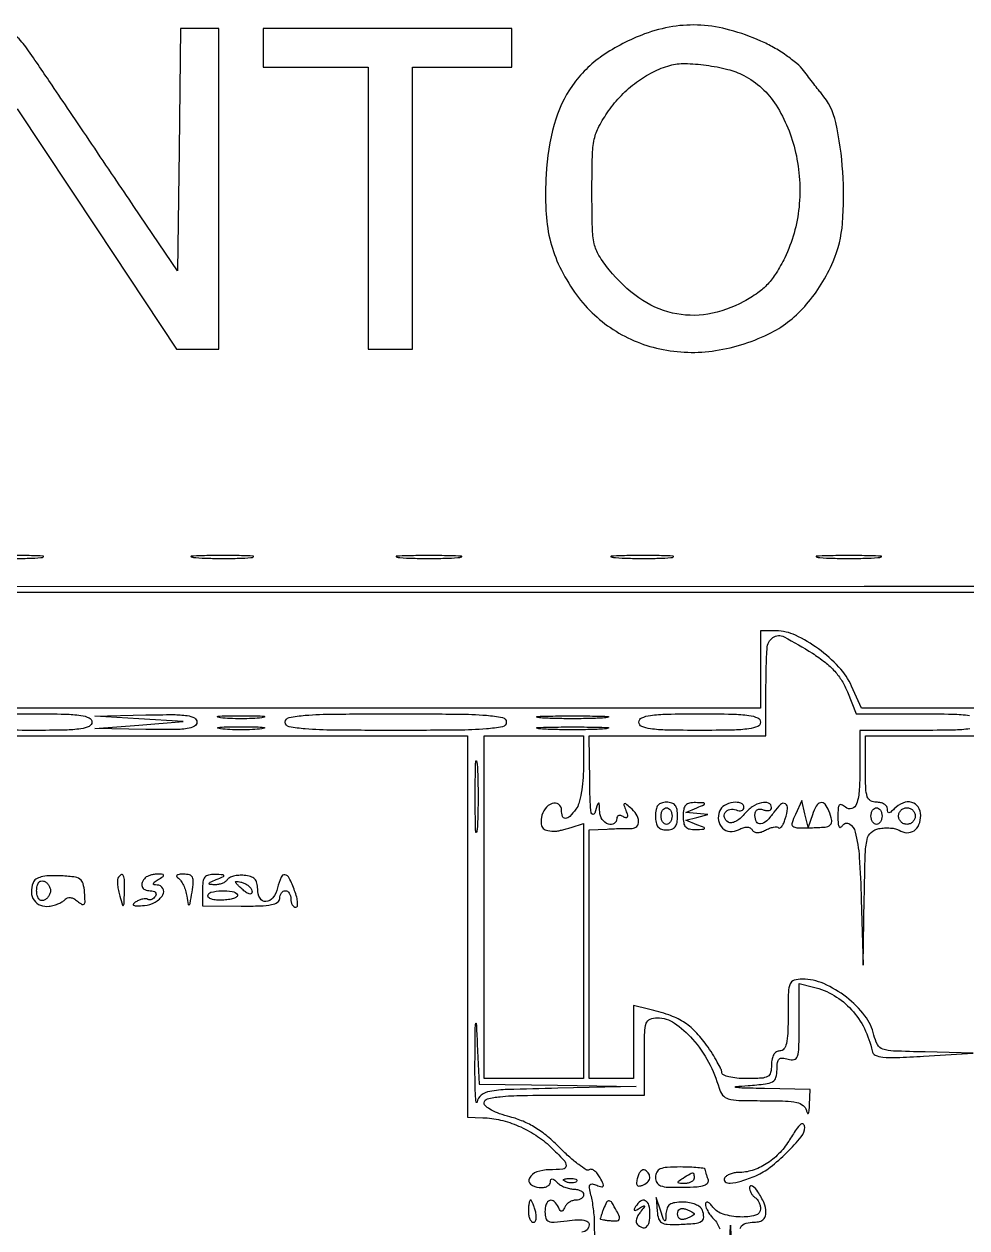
# Model space of a CAD drawing. Extents: x 23 to 255, y 40 to 184.
# Drawn here: x 138.64 to 153.07, y 165.81 to 184.24 of the extents above; entities that cross this region are included whole.
import ezdxf

# ---------------------------------------------------------------- set-up
doc = ezdxf.new("R2010")
doc.units = 0
doc.header["$MEASUREMENT"] = 0

msp = doc.modelspace()

# ---------------------------------------------------------------- linework, layer by layer
for points in [[(207.919475, 175.632891, 0.000007), (191.762556, 175.634099, 0.00002), (173.0434, 175.634494, 0.000013), (151.49745, 175.633531), (95.9364, 175.6296)], [(138.5325, 182.944431), (139.752157, 181.105916), (140.971813, 179.2674), (141.296107, 179.2674), (141.6204, 179.2674), (141.6204, 181.7208), (141.6204, 184.1742), (141.325919, 184.1742), (141.031437, 184.1742), (141.008669, 182.318962), (140.9859, 180.463723), (140.317485, 181.451812, -0.000124), (140.019054, 181.893206, -0.00008), (139.673751, 182.404374, -0.000081), (139.336425, 182.90408, -0.000152), (139.064674, 183.30705, 0.004135), (138.681308, 183.865876, 0.051103), (138.513044, 184.060978, 0.124082)], [(170.9766, 173.7684), (161.218149, 173.7684), (151.459697, 173.7684), (151.306754, 174.107567, 0.081787), (151.113024, 174.398894, 0.047413), (150.797842, 174.678686, 0.047937), (150.447722, 174.886392, 0.110353), (150.150496, 174.9528), (149.9112, 174.9528), (149.9112, 174.3606), (149.9112, 173.7684), (123.3045, 173.7684)], [(147.3732, 165.6468), (147.372045, 165.87945, 0.018665), (147.367646, 165.983409, 0.011883), (147.355148, 166.103866, 0.011937), (147.33723, 166.221609, 0.021635), (147.316146, 166.31672, -0.018728), (147.29135, 166.425579, -0.180879), (147.2993, 166.471511, -0.313108), (147.331751, 166.486577, -0.048584), (147.403859, 166.466673, 0.025612), (147.479754, 166.441927, 0.368607), (147.503507, 166.453177, 0.219169), (147.503192, 166.486906, 0.012632), (147.455513, 166.581673, 0.043844), (147.415261, 166.643241, 0.06606), (147.369397, 166.687911, 0.089159), (147.325328, 166.709879, 0.212661), (147.289862, 166.70508, -0.285194), (147.242435, 166.705178, -0.020014), (147.127664, 166.783313, -0.023531), (146.990869, 166.895024, -0.015169), (146.842807, 167.036367, 0.023332), (146.649689, 167.21479, 0.035728), (146.465319, 167.348592, 0.039247), (146.277874, 167.44568, 0.038214), (146.075901, 167.5133, -0.023578), (145.917794, 167.56114, -0.04008), (145.791775, 167.617581, -0.049131), (145.706146, 167.676086, -0.221842), (145.6812, 167.729543, -0.346704), (145.729388, 167.790685, -0.035235), (145.924372, 167.823235, -0.020207), (146.265188, 167.841851, -0.003539), (146.9079, 167.8464), (148.1346, 167.8464), (148.1346, 168.4386, -0.005889), (148.138959, 168.808653, -0.074252), (148.162759, 168.945832, -0.21574), (148.220433, 169.008366, -0.100548), (148.330863, 169.0308, -0.150322), (148.592814, 168.950225, -0.063557), (148.871365, 168.704056, -0.0566), (149.115583, 168.352399, -0.055262), (149.277084, 167.95215, 0.104898), (149.33179, 167.847617, 0.152444), (149.418411, 167.791228, 0.061951), (149.57884, 167.766855, 0.006755), (149.952998, 167.7618, -0.00788), (150.292145, 167.756455, -0.047218), (150.467159, 167.734306, -0.107766), (150.563809, 167.6894, -0.167935), (150.614283, 167.61375, 0.049066), (150.630911, 167.568709, 0.602595), (150.645197, 167.568217, 0.109045), (150.656812, 167.605328, 0.010989), (150.662786, 167.69835), (150.6726, 167.931), (149.97465, 167.94665, -0.001568), (149.626346, 167.955552, -0.038358), (149.530189, 167.965722, -0.868994), (149.53068, 167.977386, -0.007007), (149.72085, 167.993371, 0.010562), (149.986955, 168.017645, 0.097812), (150.096614, 168.05242, 0.200169), (150.148152, 168.116996, 0.069729), (150.165, 168.237222, -0.030358), (150.171696, 168.347405, -0.175475), (150.19763, 168.398611, -0.219562), (150.246385, 168.414893, -0.049384), (150.3342, 168.3963, 0.134561), (150.426486, 168.392623, 0.267726), (150.478226, 168.440909, 0.069259), (150.499625, 168.574839, 0.005035), (150.5034, 168.94967), (150.5034, 169.556743), (150.723387, 169.501529, -0.072872), (151.040028, 169.370857, -0.073204), (151.30532, 169.154995, -0.071333), (151.502423, 168.866393, -0.063956), (151.619605, 168.5232, 0.237817), (151.669272, 168.460284, 0.083952), (151.78329, 168.428965, 0.035168), (151.993599, 168.422601, 0.00555), (152.4069, 168.443763), (153.1683, 168.491226), (152.434772, 168.507213, -0.004438), (151.949406, 168.522102, -0.069425), (151.786361, 168.551463, -0.189446), (151.702525, 168.620832, -0.072348), (151.648111, 168.76511, 0.111109), (151.509335, 169.061801, 0.062134), (151.226901, 169.345632, 0.061783), (150.88072, 169.553306, 0.104613), (150.551262, 169.623, 0.072758), (150.424979, 169.604526, 0.230012), (150.363699, 169.548269, 0.087944), (150.338611, 169.424835, 0.00627), (150.3342, 169.0731, -0.00942), (150.328901, 168.791857, -0.047315), (150.308169, 168.636, -0.108427), (150.269037, 168.55348, -0.232029), (150.2073, 168.5232, 0.140575), (150.15485, 168.508156, 0.118484), (150.11424, 168.4668, 0.088208), (150.088744, 168.39997, 0.04716), (150.0804, 168.3117, -0.058662), (150.066389, 168.192688, -0.210352), (150.02118, 168.1331, -0.114574), (149.926418, 168.105959, -0.012699), (149.6997, 168.1002, -0.021314), (149.549401, 168.10661, -0.038131), (149.427449, 168.126474, -0.047086), (149.342687, 168.155677, -0.294306), (149.319, 168.192433, 0.113391), (149.306746, 168.245774, 0.013582), (149.250659, 168.353824, 0.015619), (149.17544, 168.480111, 0.012249), (149.08635, 168.612331, 0.03825), (148.911844, 168.822102, 0.061261), (148.730679, 168.96803, 0.055619), (148.50695, 169.074613, 0.025963), (148.19805, 169.163958), (147.9654, 169.218343), (147.9654, 168.659271), (147.9654, 168.1002), (147.627, 168.1002), (147.2886, 168.1002), (147.2886, 170.0037), (147.2886, 171.9072), (147.56355, 171.920527, -0.002935), (147.67657, 171.925341, -0.003002), (147.788797, 171.928786, -0.00291), (147.886273, 171.930625, -0.012542), (147.94425, 171.929927, 0.217837), (148.018787, 171.960728, 0.208602), (148.046039, 172.038096, 0.12447), (148.010108, 172.146411, 0.077682), (147.921163, 172.247207, 0.009427), (147.847792, 172.3058, 0.318436), (147.826629, 172.306614, 0.342127), (147.819947, 172.287319, 0.010128), (147.85094, 172.201388, -0.022257), (147.873685, 172.133188, -0.174889), (147.871423, 172.100403, -0.379155), (147.851618, 172.0913, -0.064986), (147.810577, 172.109815, 0.067825), (147.772688, 172.12665, 0.141514), (147.740674, 172.126699, 0.190665), (147.719609, 172.110469, 0.135202), (147.7116, 172.081393, -0.247589), (147.670729, 172.003914, -0.246519), (147.583568, 171.993707, -0.147946), (147.488711, 172.067417, -0.144024), (147.449367, 172.18215, 0.003158), (147.442957, 172.30874, 0.47836), (147.432618, 172.316145, 0.25058), (147.419501, 172.30363, 0.001977), (147.3732, 172.161, -0.378323), (147.34498, 172.14418, -0.317468), (147.31985, 172.170091, -0.03043), (147.304161, 172.335661, -0.005388), (147.297033, 172.64745), (147.2886, 173.3454), (148.6422, 173.3454), (149.9958, 173.3454), (149.9958, 174.1068, -0.013702), (150.011703, 174.687002, -0.228555), (150.102283, 174.851168, -0.282961), (150.273099, 174.862407, -0.019846), (150.706426, 174.611133, -0.02589), (150.899821, 174.473958, -0.041407), (151.047695, 174.335789, -0.046091), (151.159376, 174.187169, -0.044535), (151.243422, 174.018933), (151.375066, 173.6838), (152.335133, 173.6838, -0.004376), (152.853898, 173.67926, -0.028486), (153.114039, 173.659854, -0.066615)], [(153.11895, 173.454034, -0.029335), (152.866272, 173.434571, -0.004556), (152.3646, 173.43), (151.434, 173.43), (151.434, 172.929319, -0.012304), (151.423981, 172.52226, -0.066968), (151.383947, 172.305882, -0.243074), (151.311106, 172.234224, -0.253488), (151.21262, 172.2538, 0.060677), (151.152835, 172.292248, 0.35107), (151.118724, 172.284443, 0.15493), (151.100113, 172.235472, 0.015276), (151.096895, 172.107909, 0.016778), (151.100909, 172.00473, 0.104538), (151.115485, 171.954186, 0.416153), (151.138442, 171.94726, 0.128149), (151.167813, 171.974654, -0.414745), (151.271882, 171.997839, -0.190925), (151.361742, 171.873653, -0.044654), (151.424004, 171.487397, -0.010978), (151.455286, 170.844432), (151.482216, 169.8345), (151.500408, 170.860988, -0.002794), (151.516089, 171.53362, -0.044641), (151.542917, 171.75969, -0.159948), (151.605615, 171.868048, -0.135865), (151.724631, 171.92686, -0.034876), (151.811112, 171.937215, -0.032203), (151.900557, 171.935878, -0.033766), (151.98009, 171.924115, -0.085012), (152.034209, 171.90225, 0.12399), (152.153599, 171.86442, 0.166266), (152.262253, 171.894419, 0.149099), (152.337872, 171.988723, 0.095252), (152.3646, 172.127751, 0.142392), (152.326792, 172.257819, 0.192689), (152.228467, 172.328658, 0.160492), (152.092942, 172.31852, 0.098432), (151.95852, 172.22868, -0.018208), (151.905952, 172.179807, -0.180052), (151.87815, 172.16946, -0.354955), (151.861756, 172.182776, -0.051663), (151.857, 172.22868, 0.163305), (151.844005, 172.267405, 0.096011), (151.807298, 172.300378, 0.077243), (151.752513, 172.322657, 0.05808), (151.6878, 172.3302, -0.12648), (151.598068, 172.353268, -0.188641), (151.5468, 172.4148, -0.072107), (151.523567, 172.544102, -0.008455), (151.5186, 172.8378), (151.5186, 173.3454), (152.4069, 173.3454), (153.2952, 173.3454)], [(134.3448, 173.3454), (139.8861, 173.3454), (145.4274, 173.3454), (145.4274, 170.4267), (145.4274, 167.508), (145.66005, 167.501564, -0.051782), (145.931051, 167.465822, -0.04283), (146.207603, 167.374111, -0.042103), (146.46942, 167.234469, -0.045627), (146.696651, 167.056168, -0.012301), (146.901567, 166.852999, -0.208481), (146.933798, 166.765788, -0.366962), (146.884772, 166.714256, -0.02752), (146.6765, 166.70344, 0.085581), (146.48572, 166.671162, 0.182619), (146.373023, 166.576315, 0.371069), (146.392086, 166.482616, 0.147114), (146.524503, 166.431664, 0.054069), (146.590274, 166.433825, 0.077764), (146.645905, 166.450796, 0.101643), (146.683082, 166.479288, 0.180499), (146.6964, 166.514978, -0.076693), (146.702324, 166.55337, -0.34151), (146.71986, 166.565534, -0.161726), (146.749326, 166.554023, -0.02308), (146.79792, 166.50972, 0.062206), (146.847905, 166.470834, 0.039117), (146.914351, 166.438021, 0.038823), (146.985977, 166.415637, 0.056383), (147.05172, 166.4082, -0.053595), (147.109978, 166.401937, -0.073362), (147.159268, 166.383349, -0.093122), (147.192357, 166.355883, -0.17482), (147.204, 166.3236, -0.140362), (147.194761, 166.291339, -0.099913), (147.168794, 166.263851, -0.085122), (147.129958, 166.245338, -0.068857), (147.08415, 166.239, 0.079041), (147.034645, 166.231125, 0.060848), (146.985009, 166.207936, 0.061238), (146.942741, 166.173691, 0.08292), (146.91495, 166.13325, -0.029131), (146.887216, 166.081858, -0.260055), (146.8656, 166.0698, -0.260055), (146.843984, 166.081858, -0.029131), (146.81625, 166.13325, 0.096965), (146.753642, 166.219126, 0.281431), (146.684546, 166.23305, 0.23243), (146.630006, 166.17615, 0.07702), (146.6118, 166.058661, 0.069762), (146.62539, 165.961733, 0.232229), (146.667314, 165.915352, 0.115702), (146.753061, 165.902473, 0.01301), (146.9502, 165.923711, -0.017415), (147.106937, 165.9392, -0.059988), (147.208745, 165.933478, -0.12029), (147.266731, 165.907901, -0.233076), (147.2886, 165.863535, -0.403525), (147.177458, 165.748245, -0.002285)], [(149.599879, 165.804004, -0.224966), (149.661572, 165.874932, -0.103454), (149.7843, 165.9006, 0.045322), (149.880561, 165.909344, 0.111759), (149.945419, 165.937053, 0.14255), (149.982652, 165.984903, 0.094796), (149.9958, 166.05363, 0.103883), (149.96616, 166.194751, 0.042283), (149.871867, 166.367944, 0.093312), (149.787053, 166.455557, 0.599309), (149.744691, 166.434343, 0.074923), (149.749929, 166.391925, 0.054799), (149.767642, 166.347824, 0.05495), (149.794434, 166.308763, 0.076707), (149.8266, 166.2813, -0.08825), (149.858988, 166.252338, -0.053305), (149.886349, 166.208563, -0.051278), (149.904925, 166.157617, -0.061875), (149.9112, 166.107107, -0.341517), (149.833922, 166.007163, -0.0727), (149.600428, 165.981549, -0.063835), (149.339821, 166.02451, -0.158973), (149.182967, 166.13325, 0.031505), (149.139476, 166.183615, 0.099781), (149.102804, 166.208521, 0.278059), (149.079406, 166.205112, 0.217509), (149.067891, 166.181593, 0.095517), (149.075667, 166.134452, 0.036884), (149.103267, 166.073898, 0.034842), (149.143738, 166.010904, 0.036186), (149.1921, 165.954986, -0.119664), (149.287055, 165.799133, -0.402448)], [(143.210049, 165.65714, -0.001359), (139.407288, 165.6468)], [(149.425384, 165.24495), (149.45458, 165.8583), (149.47139, 165.16035, -0.008496)]]:
    msp.add_lwpolyline(points, format="xyb")
msp.add_lwpolyline([(142.2972, 183.8781), (142.2972, 183.582), (143.1009, 183.582), (143.9046, 183.582), (143.9046, 181.4247), (143.9046, 179.2674), (144.243, 179.2674), (144.5814, 179.2674), (144.5814, 181.4247), (144.5814, 183.582), (145.3428, 183.582), (146.1042, 183.582), (146.1042, 183.8781), (146.1042, 184.1742), (144.2007, 184.1742), (142.2972, 184.1742)], close=True)
for points in [[(148.137181, 184.091379, 0.061876), (147.489442, 183.755446, 0.089559), (147.032528, 183.302833, 0.086375), (146.752129, 182.705935, 0.053748), (146.629009, 181.94033, 0.023571), (146.626303, 181.39066, 0.046177), (146.684947, 180.957279, 0.051563), (146.8161, 180.574157, 0.03806), (147.03465, 180.182467, 0.096907), (147.613106, 179.595663, 0.096731), (148.37042, 179.269666, 0.092293), (149.225042, 179.244393, 0.079477), (150.081128, 179.521571, 0.053461), (150.360112, 179.703781, 0.042641), (150.618091, 179.954243, 0.040429), (150.842832, 180.259816, 0.037108), (151.0228, 180.606228, 0.081396), (151.167557, 181.191358, 0.037297), (151.171917, 181.979861, 0.036527), (151.064095, 182.733771, 0.121619), (150.844885, 183.179432, -0.007336), (150.798471, 183.236303, -0.00207), (150.72781, 183.326286, -0.002086), (150.648796, 183.428646, -0.002201), (150.572048, 183.529853, 0.058047), (150.469159, 183.638026, 0.022448), (150.304106, 183.763388, 0.021864), (150.111245, 183.884561, 0.025217), (149.917319, 183.982294, 0.037202), (149.443085, 184.15113, 0.051659), (148.998471, 184.224904, 0.054669), (148.568228, 184.204225, 0.049436)], [(149.654485, 183.456608, -0.133473), (150.149537, 183.00219, -0.085593), (150.449368, 182.276944, -0.079689), (150.501486, 181.440245, -0.089866), (150.28216, 180.666119, -0.024487), (150.152218, 180.430673, -0.049075), (150.023548, 180.261884, -0.051349), (149.868482, 180.126214, -0.029444), (149.657362, 179.994644, -0.08214), (149.10622, 179.803077, -0.100806), (148.562597, 179.819568, -0.096464), (148.050832, 180.050316, -0.06932), (147.592742, 180.480803, -0.032519), (147.43834, 180.700304, -0.08341), (147.366267, 180.879932, -0.048255), (147.337071, 181.124739, -0.005566), (147.3309, 181.679065, -0.006088), (147.337508, 182.221771, -0.044685), (147.366919, 182.479404, -0.072614), (147.437526, 182.674073, -0.030286), (147.5847, 182.912259, -0.039151), (147.78202, 183.150224, -0.040355), (148.012165, 183.351905, -0.041726), (148.263584, 183.507963, -0.049221), (148.5242, 183.610169, -0.075162), (148.753659, 183.639081, -0.027589), (149.080221, 183.612943, -0.027905), (149.409664, 183.549301, -0.05772)], [(138.048886, 176.074731, 0.010684), (138.249043, 176.065065, 0.00684), (138.48178, 176.061991, 0.006873), (138.709958, 176.065236, 0.012749), (138.894886, 176.075131, 0.11419), (138.930738, 176.086472, 0.736116), (138.928177, 176.097311, 0.014373), (138.751657, 176.10453, 0.003152), (138.4479, 176.106301, 0.003015), (138.144864, 176.104331, 0.016608), (137.981715, 176.096862, 0.841704), (137.980726, 176.086208, 0.048634)], [(141.263686, 176.074731, 0.010684), (141.463843, 176.065065, 0.00684), (141.69658, 176.061991, 0.006873), (141.924758, 176.065236, 0.012749), (142.109686, 176.075131, 0.11419), (142.145538, 176.086472, 0.736116), (142.142977, 176.097311, 0.014373), (141.966457, 176.10453, 0.003152), (141.6627, 176.106301, 0.003015), (141.359664, 176.104331, 0.016608), (141.196515, 176.096862, 0.841704), (141.195526, 176.086208, 0.048634)], [(144.39105, 176.074829, 0.01099), (144.593252, 176.065144, 0.006471), (144.8352, 176.062012, 0.006471), (145.077148, 176.065144, 0.01099), (145.27935, 176.074829, 0.067956), (145.333546, 176.086129, 0.813012), (145.332093, 176.096774, 0.014551), (145.153687, 176.104047, 0.002911), (144.8352, 176.105901, 0.002911), (144.516713, 176.104047, 0.014551), (144.338307, 176.096774, 0.813012), (144.336854, 176.086129, 0.067956)], [(147.693286, 176.074731, 0.010684), (147.893443, 176.065065, 0.00684), (148.12618, 176.061991, 0.006873), (148.354358, 176.065236, 0.012749), (148.539286, 176.075131, 0.11419), (148.575138, 176.086472, 0.736116), (148.572577, 176.097311, 0.014373), (148.396057, 176.10453, 0.003152), (148.0923, 176.106301, 0.003015), (147.789264, 176.104331, 0.016608), (147.626115, 176.096862, 0.841704), (147.625126, 176.086208, 0.048634)], [(150.82065, 176.074829, 0.01099), (151.022852, 176.065144, 0.006471), (151.2648, 176.062012, 0.006471), (151.506748, 176.065144, 0.01099), (151.70895, 176.074829, 0.067956), (151.763146, 176.086129, 0.813012), (151.761693, 176.096774, 0.014551), (151.583287, 176.104047, 0.002911), (151.2648, 176.105901, 0.002911), (150.946313, 176.104047, 0.014551), (150.767907, 176.096774, 0.813012), (150.766454, 176.086129, 0.067956)], [(139.6746, 173.5569, -0.292784), (139.632876, 173.491754, -0.072528), (139.5054, 173.454171, -0.030643), (139.26344, 173.43462, -0.004841), (138.7863, 173.43, -0.004841), (138.30916, 173.43462, -0.030643), (138.0672, 173.454171, -0.072528), (137.939724, 173.491754, -0.292784), (137.898, 173.5569, -0.292784), (137.939724, 173.622046, -0.072528), (138.0672, 173.659629, -0.030643), (138.30916, 173.67918, -0.004841), (138.7863, 173.6838, -0.004841), (139.26344, 173.67918, -0.030643), (139.5054, 173.659629, -0.072528), (139.632876, 173.622046, -0.292784)], [(141.282, 173.5569, -0.277596), (141.243621, 173.4931, -0.086791), (141.133011, 173.457114, -0.034828), (140.9199, 173.441795, -0.005489), (140.49945, 173.445514), (139.7169, 173.461028), (140.3937, 173.512627), (141.0705, 173.564226), (140.3937, 173.606988), (139.7169, 173.649749), (140.49945, 173.666775, -0.005465), (140.920353, 173.67133, -0.034861), (141.133263, 173.656444, -0.087231), (141.243639, 173.62066, -0.277636)], [(142.27605, 173.622172, -0.016375), (142.13161, 173.61183, -0.009683), (141.9588, 173.608483, -0.009683), (141.78599, 173.61183, -0.016375), (141.64155, 173.622172, -0.095407), (141.601691, 173.63426, -0.741699), (141.603877, 173.645609, -0.021699), (141.731361, 173.653374, -0.00436), (141.9588, 173.655357, -0.00436), (142.186239, 173.653374, -0.021699), (142.313723, 173.645609, -0.741699), (142.315909, 173.63426, -0.095407)], [(146.0196, 173.5569, -0.357), (145.962081, 173.486608, -0.031097), (145.71645, 173.452736, -0.016532), (145.271396, 173.434123, -0.002184), (144.3276, 173.43, -0.002184), (143.383804, 173.434123, -0.016532), (142.93875, 173.452736, -0.031097), (142.693119, 173.486608, -0.357), (142.6356, 173.5569, -0.357), (142.693119, 173.627192, -0.031097), (142.93875, 173.661064, -0.016532), (143.383804, 173.679677, -0.002184), (144.3276, 173.6838, -0.002184), (145.271396, 173.679677, -0.016532), (145.71645, 173.661064, -0.031097), (145.962081, 173.627192, -0.357)], [(147.52125, 173.621282, -0.009864), (147.299793, 173.611766, -0.005804), (147.0348, 173.60869, -0.005804), (146.769807, 173.611766, -0.009864), (146.54835, 173.621282, -0.061613), (146.48929, 173.632379, -0.829596), (146.490584, 173.64284, -0.013058), (146.685968, 173.649986, -0.002611), (147.0348, 173.651807, -0.002611), (147.383632, 173.649986, -0.013058), (147.579016, 173.64284, -0.829596), (147.58031, 173.632379, -0.061613)], [(149.9112, 173.5569, -0.298365), (149.868299, 173.491407, -0.06897), (149.73495, 173.454034, -0.029335), (149.482272, 173.434571, -0.004556), (148.9806, 173.43, -0.004556), (148.478928, 173.434571, -0.029335), (148.22625, 173.454034, -0.06897), (148.092901, 173.491407, -0.298365), (148.05, 173.5569, -0.298365), (148.092901, 173.622393, -0.06897), (148.22625, 173.659766, -0.029335), (148.478928, 173.679229, -0.004556), (148.9806, 173.6838, -0.004556), (149.482272, 173.679229, -0.029335), (149.73495, 173.659766, -0.06897), (149.868299, 173.622393, -0.298365)], [(142.27605, 173.452972, -0.016375), (142.13161, 173.44263, -0.009683), (141.9588, 173.439283, -0.009683), (141.78599, 173.44263, -0.016375), (141.64155, 173.452972, -0.095407), (141.601691, 173.46506, -0.741699), (141.603877, 173.476409, -0.021699), (141.731361, 173.484174, -0.00436), (141.9588, 173.486157, -0.00436), (142.186239, 173.484174, -0.021699), (142.313723, 173.476409, -0.741699), (142.315909, 173.46506, -0.095407)], [(147.52125, 173.452082, -0.009864), (147.299793, 173.442566, -0.005804), (147.0348, 173.43949, -0.005804), (146.769807, 173.442566, -0.009864), (146.54835, 173.452082, -0.061613), (146.48929, 173.463179, -0.829596), (146.490584, 173.47364, -0.013058), (146.685968, 173.480786, -0.002611), (147.0348, 173.482607, -0.002611), (147.383632, 173.480786, -0.013058), (147.579016, 173.47364, -0.829596), (147.58031, 173.463179, -0.061613)], [(147.201309, 172.85895, -0.020578), (147.192059, 172.660928, -0.0229), (147.166575, 172.471351, -0.023307), (147.13012, 172.312816, -0.094449), (147.086233, 172.22445, -0.030717), (146.991161, 172.114002, -0.184818), (146.923635, 172.082775, -0.348034), (146.880176, 172.112647, -0.074826), (146.8656, 172.209503, 0.238483), (146.820576, 172.298531, 0.250715), (146.723849, 172.312464, 0.144912), (146.613462, 172.230949, 0.124615), (146.557226, 172.09755, 0.060001), (146.553959, 171.992687, 0.184079), (146.584526, 171.929857, 0.153085), (146.653896, 171.896338, 0.038213), (146.781, 171.887437, 0.053839), (146.807094, 171.890426, 0.005693), (146.86679, 171.904593, 0.006983), (146.937665, 171.923324, 0.005552), (147.01365, 171.945457), (147.204, 172.003202), (147.204, 170.051701), (147.204, 168.1002), (146.4426, 168.1002), (145.6812, 168.1002), (145.6812, 170.7228), (145.6812, 173.3454), (146.4426, 173.3454), (147.204, 173.3454)], [(145.574518, 171.92835, -0.061613), (145.563421, 171.86929, -0.829596), (145.55296, 171.870584, -0.013058), (145.545814, 172.065968, -0.002611), (145.543993, 172.4148, -0.002611), (145.545814, 172.763632, -0.013058), (145.55296, 172.959016, -0.829596), (145.563421, 172.96031, -0.061613), (145.574518, 172.90125, -0.009864), (145.584034, 172.679793, -0.005804), (145.58711, 172.4148, -0.005804), (145.584034, 172.149807, -0.009864)], [(148.3038, 172.1187, 0.044917), (148.312807, 172.018638, 0.124434), (148.34187, 171.954787, 0.149477), (148.393877, 171.919261, 0.07578), (148.473, 171.9072, 0.07578), (148.552123, 171.919261, 0.149477), (148.60413, 171.954787, 0.124434), (148.633193, 172.018638, 0.044917), (148.6422, 172.1187, 0.044917), (148.633193, 172.218762, 0.124434), (148.60413, 172.282613, 0.149477), (148.552123, 172.318139, 0.07578), (148.473, 172.3302, 0.07578), (148.393877, 172.318139, 0.149477), (148.34187, 172.282613, 0.124434), (148.312807, 172.218762, 0.044917)], [(148.7268, 172.1187, 0.043487), (148.735939, 172.013823, 0.144283), (148.76639, 171.952426, 0.158955), (148.823172, 171.920776, 0.056176), (148.91715, 171.913146, 0.003088), (149.042688, 171.917844, 0.321963), (149.055538, 171.927952, 0.382007), (149.049062, 171.941408, 0.003543), (148.9383, 171.986343), (148.7691, 172.053593), (148.9383, 172.097483), (149.1075, 172.141373), (148.9383, 172.157132), (148.7691, 172.172892), (148.9383, 172.2456, 0.003751), (149.04952, 172.294385, 0.368608), (149.056378, 172.308815, 0.326773), (149.043112, 172.319465, 0.003386), (148.91715, 172.324254, 0.056176), (148.823172, 172.316624, 0.158955), (148.76639, 172.284974, 0.144283), (148.735939, 172.223577, 0.043487)], [(149.284292, 172.192577, 0.130718), (149.269203, 172.051362, 0.163257), (149.329422, 171.934891, 0.172255), (149.444652, 171.882211, 0.145778), (149.576549, 171.909207, -0.039385), (149.647468, 171.940255, -0.08611), (149.705815, 171.949799, -0.120599), (149.751238, 171.938216, -0.132642), (149.7843, 171.9072, 0.132728), (149.81715, 171.876394, 0.119007), (149.862463, 171.864703, 0.086136), (149.920338, 171.87382, 0.040847), (149.989811, 171.903995, -0.033449), (150.051716, 171.931976, -0.044434), (150.11125, 171.948379, -0.051567), (150.160455, 171.952174, -0.19215), (150.188452, 171.940148, 0.339756), (150.210432, 171.937266, 0.099508), (150.237691, 171.961321, 0.056902), (150.266488, 172.009833, 0.028682), (150.2919, 172.0764, 0.045762), (150.326974, 172.236345, 0.302666), (150.29221, 172.305918, 0.331939), (150.21899, 172.296986, 0.049392), (150.115957, 172.177046, -0.042452), (150.007602, 172.047317, -0.156597), (149.914025, 171.99867, -0.32147), (149.851546, 172.029108, -0.124485), (149.8266, 172.127751, -0.077669), (149.835041, 172.181763, -0.166102), (149.859916, 172.215225, -0.166138), (149.900061, 172.226469, -0.07771), (149.9535, 172.215006, 0.055937), (150.002091, 172.202358, 0.100118), (150.043123, 172.204686, 0.147206), (150.070038, 172.221134, 0.184534), (150.0804, 172.248255, 0.30596), (150.034862, 172.315707, 0.156299), (149.928324, 172.323503, 0.09038), (149.786314, 172.260541, 0.073268), (149.663512, 172.147539, -0.044266), (149.598233, 172.080101, -0.0647), (149.529366, 172.03459, -0.082562), (149.46583, 172.01563, -0.171355), (149.415921, 172.026485, -0.172684), (149.361352, 172.094628, -0.234118), (149.371163, 172.171633, -0.198054), (149.442448, 172.219681, -0.143073), (149.539057, 172.211723, 0.060487), (149.584354, 172.20037, 0.106442), (149.622637, 172.203721, 0.150241), (149.64778, 172.220837, 0.170338), (149.6574, 172.248255, 0.315891), (149.610318, 172.315341, 0.124398), (149.491928, 172.327147, 0.095609), (149.358676, 172.280195, 0.170364)], [(150.446121, 172.144879, 0.025259), (150.394068, 172.013419, 0.303623), (150.407543, 171.963379, 0.176675), (150.46774, 171.940137, 0.009013), (150.680579, 171.93999, 0.015177), (150.900894, 171.950504, 0.167807), (150.98063, 171.985212, 0.265556), (151.002217, 172.05293, 0.038988), (150.959649, 172.196381, 0.078058), (150.900642, 172.298913, 0.285337), (150.832917, 172.322633, 0.211317), (150.764663, 172.272289, 0.049915), (150.705675, 172.13985), (150.642748, 171.9495), (150.592417, 172.152499), (150.542085, 172.355497)], [(148.5576, 172.1187, -0.064853), (148.551281, 172.070186, -0.082425), (148.532749, 172.029077, -0.098894), (148.505263, 172.001577, -0.148195), (148.473, 171.9918, -0.148195), (148.440737, 172.001577, -0.098894), (148.413251, 172.029077, -0.082425), (148.394719, 172.070186, -0.064853), (148.3884, 172.1187, -0.064853), (148.394719, 172.167214, -0.082425), (148.413251, 172.208323, -0.098894), (148.440737, 172.235823, -0.148195), (148.473, 172.2456, -0.148195), (148.505263, 172.235823, -0.098894), (148.532749, 172.208323, -0.082425), (148.551281, 172.167214, -0.064853)], [(151.7724, 172.1187, -0.064853), (151.766081, 172.070186, -0.082425), (151.747549, 172.029077, -0.098894), (151.720063, 172.001577, -0.148195), (151.6878, 171.9918, -0.148195), (151.655537, 172.001577, -0.098894), (151.628051, 172.029077, -0.082425), (151.609519, 172.070186, -0.064853), (151.6032, 172.1187, -0.064853), (151.609519, 172.167214, -0.082425), (151.628051, 172.208323, -0.098894), (151.655537, 172.235823, -0.148195), (151.6878, 172.2456, -0.148195), (151.720063, 172.235823, -0.098894), (151.747549, 172.208323, -0.082425), (151.766081, 172.167214, -0.064853)], [(152.28, 172.1187, -0.099038), (152.270312, 172.07027, -0.097945), (152.242723, 172.029077, -0.097945), (152.20153, 172.001488, -0.099038), (152.1531, 171.9918, -0.099038), (152.10467, 172.001488, -0.097945), (152.063477, 172.029077, -0.097945), (152.035888, 172.07027, -0.099038), (152.0262, 172.1187, -0.099038), (152.035888, 172.16713, -0.097945), (152.063477, 172.208323, -0.097945), (152.10467, 172.235912, -0.099038), (152.1531, 172.2456, -0.099038), (152.20153, 172.235912, -0.097945), (152.242723, 172.208323, -0.097945), (152.270312, 172.16713, -0.099038)], [(138.772684, 171.098525, 0.100568), (138.748364, 170.953317, 0.142034), (138.788974, 170.829401, 0.154446), (138.886066, 170.753196, 0.124953), (139.018373, 170.738534, 0.033009), (139.095642, 170.754539, 0.033224), (139.16996, 170.78055, 0.035166), (139.231315, 170.811978, 0.101098), (139.266302, 170.84426, -0.15818), (139.29869, 170.868022, -0.117363), (139.343206, 170.871839, -0.086592), (139.396173, 170.854235, -0.049816), (139.452089, 170.816539, 0.035156), (139.522485, 170.766022, 0.372699), (139.554703, 170.771266, 0.183069), (139.569667, 170.814413, 0.011938), (139.562643, 170.948879, 0.046127), (139.539483, 171.085238, 0.181831), (139.490821, 171.153376, 0.121199), (139.396317, 171.187838, 0.015967), (139.181943, 171.204275, 0.021177), (139.015684, 171.204648, 0.053241), (138.895967, 171.186986, 0.08053), (138.815948, 171.151866, 0.158841)], [(140.073619, 171.16695, 0.12468), (140.064295, 171.129403, 0.025), (140.06809, 171.06001, 0.024996), (140.080931, 170.977625, 0.021057), (140.102494, 170.892, 0.003826), (140.143752, 170.756934, 0.54438), (140.157201, 170.753217, 0.204003), (140.167534, 170.775113, 0.001944), (140.173767, 170.95545, 0.015878), (140.17358, 171.126811, 0.102706), (140.153352, 171.210361, 0.472136), (140.118711, 171.219071, 0.111311)], [(140.4924, 171.174, 0.091909), (140.443744, 171.103199, 0.198566), (140.442007, 171.038305, 0.206158), (140.486284, 170.992815, 0.098387), (140.567893, 170.9766, -0.067432), (140.614483, 170.970288, -0.140899), (140.645433, 170.951343, -0.190788), (140.656144, 170.923272, -0.136093), (140.646647, 170.89062, -0.069989), (140.621716, 170.860616, -0.085838), (140.59101, 170.841088, -0.100122), (140.559468, 170.834837, -0.138277), (140.531865, 170.842738, 0.137448), (140.499573, 170.852037, 0.052056), (140.452433, 170.847459, 0.046542), (140.399334, 170.831391, 0.041701), (140.348021, 170.805312, 0.074902), (140.309583, 170.772731, 0.508499), (140.314233, 170.752195, 0.109877), (140.362561, 170.742981, 0.011559), (140.478136, 170.749181, 0.110321), (140.641141, 170.798974, 0.124113), (140.759342, 170.912037, 0.275784), (140.761572, 171.011298, 0.266958), (140.674853, 171.062495, -0.039918), (140.626378, 171.066937, -0.416082), (140.61601, 171.081738, -0.191708), (140.630264, 171.104659, -0.015473), (140.6898, 171.1458, 0.008598), (140.763053, 171.194945, 0.267923), (140.771991, 171.213975, 0.372664), (140.75919, 171.22646, 0.012454), (140.68275, 171.229105, 0.037881), (140.62733, 171.225438, 0.035016), (140.57158, 171.213452, 0.036904), (140.523447, 171.195578, 0.089251)], [(140.998521, 171.165655, -0.101618), (141.038177, 171.127096, -0.03832), (141.076832, 171.05963, -0.035998), (141.108841, 170.97752, -0.036439), (141.128587, 170.892, 0.005356), (141.149915, 170.763734, 0.570977), (141.163486, 170.758662, 0.18118), (141.177512, 170.782469, 0.002368), (141.207064, 170.95545, 0.018821), (141.22659, 171.108585, 0.134013), (141.213527, 171.181513, 0.224098), (141.168814, 171.218131, 0.063249), (141.076998, 171.229105, 0.02541), (141.008755, 171.225129, 0.143707), (140.975463, 171.211271, 0.390759), (140.972474, 171.190923, 0.10104)], [(141.3666, 170.987068), (141.3666, 170.743736), (141.9588, 170.740563, 0.008842), (142.255541, 170.74422, 0.041055), (142.425692, 170.763369, 0.088308), (142.518651, 170.799456, 0.261836), (142.551, 170.856995, -0.069005), (142.557339, 170.902709, -0.085217), (142.575851, 170.941466, -0.099942), (142.603339, 170.96738, -0.140087), (142.6356, 170.9766, -0.148195), (142.667863, 170.966823, -0.098894), (142.695349, 170.939323, -0.082425), (142.713881, 170.898214, -0.064853), (142.7202, 170.8497, 0.058967), (142.725944, 170.801168, 0.077967), (142.742893, 170.760077, 0.096483), (142.767985, 170.732552, 0.16118), (142.797451, 170.7228, 0.354894), (142.820109, 170.741199, 0.070023), (142.823869, 170.797354, 0.04672), (142.810121, 170.87925, 0.025312), (142.778904, 170.9766, 0.022627), (142.695988, 171.169389, 0.244636), (142.630083, 171.218411, 0.349352), (142.570536, 171.184906, 0.035061), (142.51626, 171.0189, -0.096678), (142.445912, 170.868953, -0.223275), (142.339267, 170.810687, -0.290294), (142.24834, 170.860877, -0.126004), (142.2126, 171.000448, 0.060648), (142.201315, 171.093139, 0.134849), (142.166858, 171.154686, 0.127141), (142.104208, 171.19219, 0.051023), (142.005293, 171.210653, 0.038815), (141.922165, 171.211068, 0.044439), (141.843758, 171.1983, 0.049684), (141.780732, 171.175327, 0.143065), (141.7465, 171.144505, -0.105361), (141.716367, 171.113025, -0.054767), (141.668115, 171.087418, -0.050936), (141.610497, 171.071056, -0.054165), (141.551957, 171.067146, -0.015651), (141.478307, 171.07252, -0.479221), (141.469571, 171.086064, -0.206801), (141.486296, 171.1048, -0.007086), (141.5781, 171.1458, 0.003751), (141.68932, 171.194585, 0.368608), (141.696178, 171.209015, 0.326773), (141.682912, 171.219665, 0.003386), (141.55695, 171.224454, 0.058794), (141.459896, 171.216065, 0.174553), (141.403778, 171.181712, 0.137883), (141.374672, 171.113221, 0.03196)], [(139.0401, 170.9766, -0.085974), (139.032174, 170.930846, -0.06941), (139.009036, 170.88658, -0.06965), (138.974768, 170.850477, -0.087886), (138.93435, 170.82855, -0.162171), (138.892128, 170.828541, -0.158614), (138.857885, 170.853822, -0.105759), (138.835761, 170.904792, -0.049736), (138.8286, 170.9766, -0.049736), (138.835761, 171.048408, -0.105759), (138.857885, 171.099378, -0.158614), (138.892128, 171.124659, -0.162171), (138.93435, 171.12465, -0.087886), (138.974768, 171.102723, -0.06965), (139.009036, 171.06662, -0.06941), (139.032174, 171.022354, -0.085974)], [(142.128, 170.95719, -0.214681), (142.117095, 170.932963, -0.22275), (142.091979, 170.925562, -0.100348), (142.051569, 170.940395, -0.035237), (142.0011, 170.9766, -0.012711), (141.952489, 171.019076, -0.017822), (141.911477, 171.059583, -0.014236), (141.880219, 171.094689, -0.176553), (141.8742, 171.111204, -0.407084), (141.882244, 171.119447, -0.044074), (141.911477, 171.117582, -0.034664), (141.952421, 171.10838, -0.019009), (142.0011, 171.091794, -0.054778), (142.049632, 171.066783, -0.05745), (142.090723, 171.032167, -0.064053), (142.118688, 170.993652, -0.125677)], [(141.903265, 170.91315, -0.368478), (141.899286, 170.887585, -0.084129), (141.858711, 170.863126, -0.050138), (141.788211, 170.843278, -0.025529), (141.696757, 170.831956, -0.031267), (141.60267, 170.83105, -0.050034), (141.523332, 170.843275, -0.066408), (141.46858, 170.865492, -0.269422), (141.4512, 170.895406, -0.346678), (141.496452, 170.952827, -0.049219), (141.655764, 170.974886, -0.047455), (141.82417, 170.965512, -0.220642)], [(146.805856, 167.996966), (148.0077, 167.978332), (146.807734, 167.952377, 0.002441), (146.03877, 167.931988, 0.035018), (145.7666, 167.904295, 0.126007), (145.63651, 167.845872, 0.178615), (145.571405, 167.738361, -0.846908), (145.558094, 167.738702, -0.023157), (145.547277, 167.854055, -0.009493), (145.540796, 168.083759, -0.003869), (145.540331, 168.3963, -0.000599), (145.5438, 168.862012, -0.034641), (145.550453, 168.94724, -0.904064), (145.558624, 168.94686, -0.001662), (145.574816, 168.62895), (145.604013, 168.0156)], [(150.343178, 167.141826, -0.056553), (150.189816, 166.946875, -0.05847), (149.998244, 166.793711, -0.061569), (149.786534, 166.695421, -0.078076), (149.573812, 166.662, 0.047984), (149.508644, 166.655731, 0.046802), (149.445293, 166.637149, 0.050659), (149.392854, 166.609842, 0.109408), (149.3613, 166.5774, 0.380893), (149.371305, 166.520574, 0.188159), (149.447028, 166.497424, 0.058728), (149.614427, 166.530069, 0.021469), (149.841241, 166.613596, 0.067985), (150.059837, 166.742127, 0.028651), (150.315536, 166.968476, 0.024371), (150.535458, 167.209239, 0.174608), (150.588, 167.355109, 0.204867), (150.568183, 167.401444, 0.387624), (150.530639, 167.402305, 0.06521), (150.459412, 167.321731, 0.010024)], [(148.026894, 166.582778, 0.03502), (148.013215, 166.509991, 0.173223), (148.022464, 166.469998, 0.269012), (148.051293, 166.455176, 0.079092), (148.101875, 166.465881, 0.089145), (148.179294, 166.512734, 0.16872), (148.214758, 166.575478, 0.188877), (148.201849, 166.641468, 0.113148), (148.144218, 166.698356, 0.209095), (148.112317, 166.702894, 0.127426), (148.078824, 166.683521, 0.085234), (148.048582, 166.641413, 0.049292)], [(148.3038, 166.588289, 0.127695), (148.324808, 166.507372, 0.181983), (148.380903, 166.45986, 0.078104), (148.494723, 166.438345, 0.01158), (148.729161, 166.436523, 0.012037), (148.939742, 166.444837, 0.062282), (149.053985, 166.466563, 0.171237), (149.103988, 166.504696, 0.241142), (149.109861, 166.559453, -0.009266), (149.092762, 166.606607, -0.010787), (149.078319, 166.652043, -0.00986), (149.067726, 166.690851, -0.061768), (149.0652, 166.711219, 0.378038), (149.052738, 166.725346, 0.0081), (148.953369, 166.736207, 0.014451), (148.830468, 166.744055, 0.008717), (148.6845, 166.7466, 0.014477), (148.480335, 166.740687, 0.084245), (148.375811, 166.716655, 0.176823), (148.323224, 166.66824, 0.11973)], [(148.896, 166.5774, -0.17131), (148.884643, 166.545225, -0.095191), (148.85251, 166.518032, -0.075283), (148.804585, 166.49987, -0.055234), (148.74795, 166.494095, -0.011938), (148.665134, 166.496798, -0.327416), (148.649261, 166.509881, -0.309569), (148.656547, 166.529733, -0.011213), (148.7268, 166.5774, -0.007234), (148.833635, 166.644271, -0.137048), (148.871272, 166.654784, -0.364836), (148.890759, 166.638382, -0.042895)], [(147.096487, 166.526288, -0.126455), (147.068829, 166.509939, -0.060344), (147.027772, 166.503242, -0.05415), (146.980603, 166.506408, -0.051402), (146.934338, 166.519609, -0.054073), (146.899087, 166.538352, -0.470617), (146.897628, 166.55377, -0.168741), (146.922311, 166.565726, -0.018894), (146.98545, 166.570721, -0.028489), (147.044347, 166.569791, -0.077125), (147.084954, 166.560424, -0.208169), (147.100397, 166.544803, -0.296942)], [(146.358, 166.0698, 0.043375), (146.36363, 166.005027, 0.063112), (146.380525, 165.950302, 0.082769), (146.405367, 165.913253, 0.206609), (146.43468, 165.9006, 0.24384), (146.460383, 165.913928, 0.106581), (146.475837, 165.950302, 0.070464), (146.478501, 166.004969, 0.040966), (146.467113, 166.0698, 0.016817), (146.447806, 166.134636, 0.025621), (146.426336, 166.189297, 0.023188), (146.405413, 166.230298, 0.269386), (146.390433, 166.239, 0.326917), (146.377773, 166.229732, 0.029396), (146.367527, 166.189297, 0.029316), (146.360341, 166.134658, 0.018041)], [(147.509151, 166.105181, 0.004035), (147.489478, 166.05265, 0.005715), (147.472884, 166.005566, 0.00339), (147.459661, 165.965748, 0.078623), (147.4578, 165.953984, 0.352884), (147.463741, 165.946615, 0.009436), (147.507552, 165.937963, 0.015659), (147.562236, 165.929991, 0.009568), (147.627169, 165.923848, 0.031957), (147.716007, 165.922845, 0.261525), (147.749031, 165.943742, 0.225723), (147.751165, 165.985551, 0.024606), (147.708793, 166.075045, 0.015258), (147.636016, 166.20159, 0.220616), (147.593934, 166.229408, 0.321511), (147.556188, 166.210124, 0.027486)], [(147.999621, 166.141329, 0.032214), (147.977617, 166.099992, 0.415798), (147.983238, 166.085208, 0.226889), (148.005107, 166.085795, 0.017326), (148.058079, 166.115268, -0.008522), (148.122917, 166.152854, -0.497333), (148.13377, 166.148076, -0.227386), (148.12988, 166.130187, -0.004762), (148.071884, 166.057106, 0.044632), (148.035795, 166.003338, 0.060533), (148.014068, 165.949101, 0.075722), (148.008976, 165.902539, 0.187963), (148.022534, 165.871666, 0.101991), (148.100191, 165.820552, 0.26841), (148.163738, 165.829872, 0.176976), (148.206331, 165.899281, 0.050059), (148.2192, 166.0275, 0.062984), (148.202149, 166.16232, 0.213387), (148.148216, 166.230107, 0.287445), (148.075488, 166.224163, 0.094248)], [(148.329048, 166.0698, 0.05361), (148.350986, 165.954216, 0.187013), (148.396976, 165.895499, 0.124331), (148.483757, 165.869677, 0.018685), (148.666862, 165.868862, 0.013903), (148.90482, 165.883329, 0.114931), (149.00706, 165.916914, 0.264057), (149.041725, 165.979146, 0.089817), (149.021743, 166.08461, 0.140617), (148.985357, 166.132891, 0.063196), (148.91581, 166.172652, 0.054221), (148.824838, 166.199285, 0.044146), (148.723651, 166.208236, 0.032873), (148.598509, 166.2, 0.116152), (148.523703, 166.171611, 0.156763), (148.481974, 166.118486, 0.076817), (148.464567, 166.033268, -0.008008), (148.458082, 165.932355, -0.519536), (148.445191, 165.924762, -0.203059), (148.428302, 165.943106, -0.003758), (148.384065, 166.0698), (148.311997, 166.2813)], [(148.896, 166.0275, -0.247326), (148.889728, 166.015595, -0.019892), (148.858723, 165.996106, -0.023203), (148.817723, 165.975021, -0.015549), (148.7691, 165.954606, -0.074756), (148.717435, 165.943206, -0.14841), (148.676953, 165.952545, -0.165571), (148.651319, 165.9817, -0.098585), (148.6422, 166.0275, -0.098585), (148.651319, 166.0733, -0.165571), (148.676953, 166.102455, -0.14841), (148.717435, 166.111794, -0.074756), (148.7691, 166.100394, -0.015549), (148.817723, 166.079979, -0.023203), (148.858723, 166.058894, -0.019892), (148.889728, 166.039405, -0.247326)]]:
    msp.add_lwpolyline(points, format="xyb", close=True)
msp.add_lwpolyline([(138.5325, 175.545), (181.044, 175.545)])

doc.saveas('drawing.dxf')
